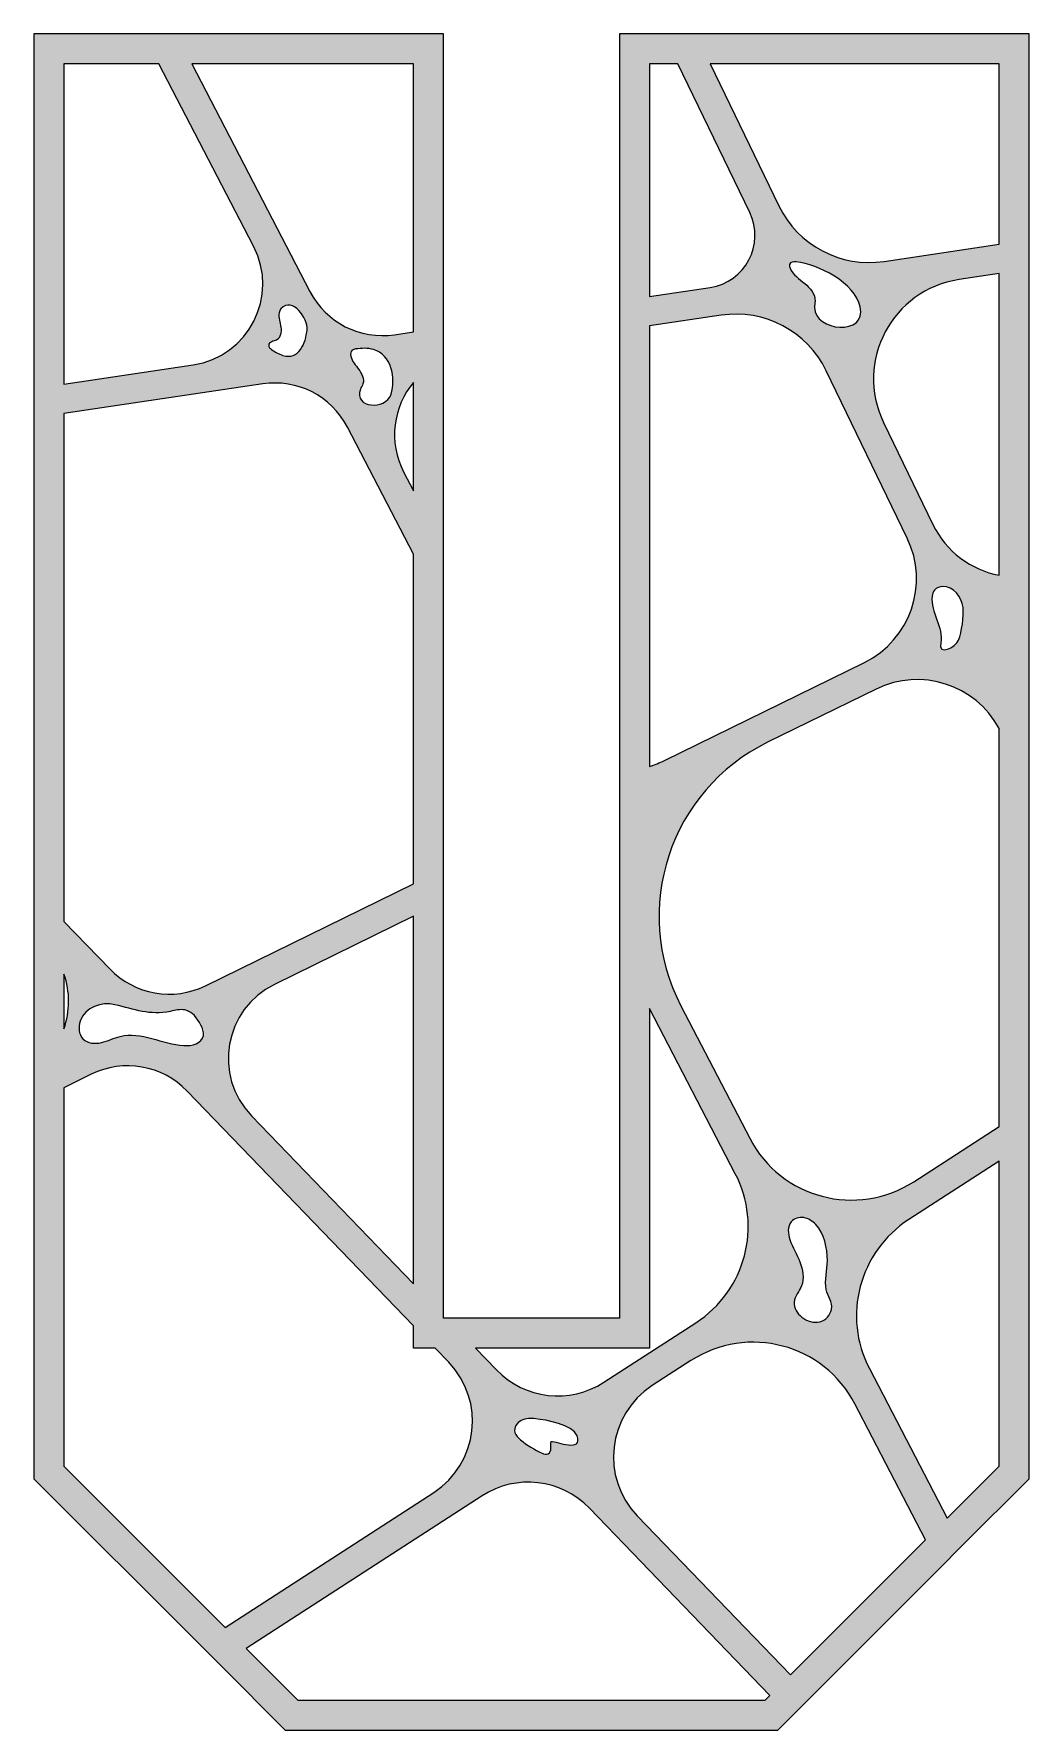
# Model space of a CAD drawing. Extents: x -1650 to 2650, y -4022 to 3022.
# Drawn here: x -1650 to -1389.8, y -2921.8 to -2478.2 of the extents above; entities that cross this region are included whole.
import ezdxf

# ---------------------------------------------------------------- set-up
doc = ezdxf.new("R2010")
doc.units = 0
doc.header["$MEASUREMENT"] = 0
doc.layers.add('Layer 1', color=7, linetype='Continuous')

msp = doc.modelspace()

# ---------------------------------------------------------------- hatches: boundary and pattern name
at = {"layer": 'Layer 1', "true_color": 0xffffff}
h = msp.add_hatch(color=7, dxfattribs=at)
h.dxf.hatch_style = 2
h.paths.add_polyline_path([(-1394.81, -2478.25), (-1476.97, -2478.25), (-1485.42, -2478.25), (-1496.91, -2478.25), (-1496.91, -2548.09), (-1496.91, -2555.78), (-1496.91, -2670.93), (-1496.91, -2677.6), (-1496.91, -2690.79), (-1496.91, -2717.97), (-1496.91, -2814.06), (-1542.1, -2814.06), (-1542.92, -2814.06), (-1542.92, -2813.21), (-1542.92, -2705.07), (-1542.92, -2696.59), (-1542.92, -2629.37), (-1542.92, -2612.88), (-1542.92, -2563.43), (-1542.92, -2554.98), (-1542.92, -2478.25), (-1612.85, -2478.25), (-1621.42, -2478.25), (-1650, -2478.25), (-1650, -2571.02), (-1650, -2578.72), (-1650, -2702.17), (-1650, -2713.13), (-1650, -2748.84), (-1650, -2757.64), (-1650, -2856.03), (-1606.74, -2899.3), (-1601.23, -2904.8), (-1584.29, -2921.75), (-1455.55, -2921.75), (-1452.76, -2918.96), (-1446.75, -2912.95), (-1413.11, -2879.31), (-1413.11, -2879.31), (-1407.46, -2873.66), (-1389.83, -2856.03), (-1389.83, -2767.9), (-1389.83, -2758.83), (-1389.83, -2676.03), (-1389.83, -2658.54), (-1389.83, -2634.75), (-1389.83, -2620.04), (-1389.83, -2539.74), (-1389.83, -2532.04), (-1389.83, -2491.07), (-1389.83, -2478.25)])
edge = h.paths.add_edge_path()
edge.add_spline(control_points=[(-1489.05, -2486.1), (-1489.05, -2486.1), (-1481.63, -2486.1), (-1481.63, -2486.1), (-1481.63, -2486.1), (-1462.87, -2524.92), (-1462.87, -2524.92), (-1458.82, -2533.28), (-1464.04, -2543.16), (-1473.22, -2544.54), (-1473.22, -2544.54), (-1489.05, -2546.91), (-1489.05, -2546.91), (-1489.05, -2546.91), (-1489.05, -2486.1), (-1489.05, -2486.1)], knot_values=[0, 0, 0, 0, 1, 1, 1, 2, 2, 2, 3, 3, 3, 4, 4, 4, 5, 5, 5, 5], degree=3, periodic=1)
edge = h.paths.add_edge_path()
edge.add_spline(control_points=[(-1489.05, -2554.61), (-1489.05, -2554.61), (-1470.35, -2551.81), (-1470.35, -2551.81), (-1458.99, -2550.1), (-1447.84, -2555.99), (-1442.85, -2566.33), (-1442.85, -2566.33), (-1421.68, -2610.12), (-1421.68, -2610.12), (-1415.86, -2622.17), (-1420.86, -2636.66), (-1432.87, -2642.57), (-1432.87, -2642.57), (-1485.15, -2668.22), (-1485.15, -2668.22), (-1486.43, -2668.85), (-1487.73, -2669.37), (-1489.05, -2669.77), (-1489.05, -2669.77), (-1489.05, -2554.61), (-1489.05, -2554.61)], knot_values=[0, 0, 0, 0, 1, 1, 1, 2, 2, 2, 3, 3, 3, 4, 4, 4, 5, 5, 5, 6, 6, 6, 7, 7, 7, 7], degree=3, periodic=1)
edge = h.paths.add_edge_path()
edge.add_spline(control_points=[(-1448.5, -2543.51), (-1449.93, -2542.32), (-1451.57, -2541.21), (-1452.32, -2539.51), (-1452.46, -2539.2), (-1452.57, -2538.84), (-1452.46, -2538.51), (-1452.24, -2537.87), (-1451.38, -2537.78), (-1450.7, -2537.85), (-1445.02, -2538.38), (-1435.36, -2543.39), (-1433.95, -2549.58), (-1432.19, -2557.29), (-1445.92, -2556.09), (-1445.93, -2549.75), (-1445.93, -2549.21), (-1445.79, -2548.68), (-1445.76, -2548.14), (-1445.69, -2546.28), (-1447.08, -2544.7), (-1448.5, -2543.51)], knot_values=[0, 0, 0, 0, 1, 1, 1, 2, 2, 2, 3, 3, 3, 4, 4, 4, 5, 5, 5, 6, 6, 6, 7, 7, 7, 7], degree=3, periodic=1)
edge = h.paths.add_edge_path()
edge.add_spline(control_points=[(-1489.05, -2821.92), (-1489.05, -2821.92), (-1489.05, -2733.1), (-1489.05, -2733.1), (-1489.05, -2733.1), (-1466.63, -2776.27), (-1466.63, -2776.27), (-1459.51, -2789.98), (-1463.97, -2806.84), (-1476.94, -2815.24), (-1476.94, -2815.24), (-1500.99, -2830.82), (-1500.99, -2830.82), (-1509.91, -2836.6), (-1521.67, -2835.25), (-1529.05, -2827.59), (-1529.05, -2827.59), (-1534.52, -2821.92), (-1534.52, -2821.92), (-1534.52, -2821.92), (-1489.05, -2821.92), (-1489.05, -2821.92)], knot_values=[0, 0, 0, 0, 1, 1, 1, 2, 2, 2, 3, 3, 3, 4, 4, 4, 5, 5, 5, 6, 6, 6, 7, 7, 7, 7], degree=3, periodic=1)
edge = h.paths.add_edge_path()
edge.add_spline(control_points=[(-1514.86, -2848), (-1514.85, -2848.6), (-1515.04, -2849.27), (-1515.58, -2849.53), (-1516.06, -2849.76), (-1516.63, -2849.56), (-1517.12, -2849.35), (-1519.15, -2848.46), (-1521.06, -2847.29), (-1522.76, -2845.88), (-1523.42, -2845.34), (-1524.06, -2844.73), (-1524.27, -2843.91), (-1524.59, -2842.67), (-1523.73, -2841.35), (-1522.58, -2840.78), (-1521.44, -2840.2), (-1520.08, -2840.21), (-1518.8, -2840.35), (-1516.2, -2840.63), (-1509.07, -2841.92), (-1508.02, -2844.79), (-1506.39, -2849.27), (-1513.32, -2846.18), (-1514.79, -2846.31), (-1514.95, -2846.9), (-1514.86, -2847.38), (-1514.86, -2848)], knot_values=[0, 0, 0, 0, 1, 1, 1, 2, 2, 2, 3, 3, 3, 4, 4, 4, 5, 5, 5, 6, 6, 6, 7, 7, 7, 8, 8, 8, 9, 9, 9, 9], degree=3, periodic=1)
edge = h.paths.add_edge_path()
edge.add_spline(control_points=[(-1550.78, -2805.06), (-1550.78, -2805.06), (-1593.13, -2761.14), (-1593.13, -2761.14), (-1603.3, -2750.6), (-1600.25, -2733.21), (-1587.11, -2726.76), (-1587.11, -2726.76), (-1550.78, -2708.93), (-1550.78, -2708.93), (-1550.78, -2708.93), (-1550.78, -2805.06), (-1550.78, -2805.06)], knot_values=[0, 0, 0, 0, 1, 1, 1, 2, 2, 2, 3, 3, 3, 4, 4, 4, 4], degree=3, periodic=1)
edge = h.paths.add_edge_path()
edge.add_spline(control_points=[(-1550.78, -2597.75), (-1550.78, -2597.75), (-1553.3, -2592.9), (-1553.3, -2592.9), (-1557.5, -2584.82), (-1555.99, -2575.67), (-1550.78, -2569.36), (-1550.78, -2569.36), (-1550.78, -2597.75), (-1550.78, -2597.75)], knot_values=[0, 0, 0, 0, 1, 1, 1, 2, 2, 2, 3, 3, 3, 3], degree=3, periodic=1)
edge = h.paths.add_edge_path()
edge.add_spline(control_points=[(-1550.78, -2486.1), (-1550.78, -2486.1), (-1550.78, -2556.16), (-1550.78, -2556.16), (-1550.78, -2556.16), (-1555.7, -2556.9), (-1555.7, -2556.9), (-1564.74, -2558.25), (-1573.65, -2553.71), (-1577.86, -2545.59), (-1577.86, -2545.59), (-1608.76, -2486.1), (-1608.76, -2486.1), (-1608.76, -2486.1), (-1550.78, -2486.1), (-1550.78, -2486.1)], knot_values=[0, 0, 0, 0, 1, 1, 1, 2, 2, 2, 3, 3, 3, 4, 4, 4, 5, 5, 5, 5], degree=3, periodic=1)
edge = h.paths.add_edge_path()
edge.add_spline(control_points=[(-1565.07, -2565.96), (-1565.89, -2564.87), (-1566.88, -2563.83), (-1567.15, -2562.5), (-1567.27, -2561.95), (-1567.22, -2561.29), (-1566.78, -2560.94), (-1566.53, -2560.75), (-1566.21, -2560.68), (-1565.9, -2560.63), (-1564.35, -2560.39), (-1562.73, -2560.35), (-1561.21, -2560.78), (-1556.59, -2562.06), (-1555.27, -2568.27), (-1556.64, -2572.46), (-1558.07, -2576.81), (-1566.5, -2576.03), (-1564.65, -2571.16), (-1564.47, -2570.66), (-1564.14, -2570.23), (-1563.98, -2569.74), (-1563.55, -2568.44), (-1564.25, -2567.06), (-1565.07, -2565.96)], knot_values=[0, 0, 0, 0, 1, 1, 1, 2, 2, 2, 3, 3, 3, 4, 4, 4, 5, 5, 5, 6, 6, 6, 7, 7, 7, 8, 8, 8, 8], degree=3, periodic=1)
edge = h.paths.add_edge_path()
edge.add_spline(control_points=[(-1585.46, -2554.93), (-1585.66, -2553.68), (-1586.13, -2552.44), (-1585.9, -2551.19), (-1585.83, -2550.8), (-1585.69, -2550.41), (-1585.42, -2550.12), (-1582.38, -2546.78), (-1578.33, -2552.77), (-1578.59, -2555.59), (-1578.92, -2559.08), (-1580.75, -2563.62), (-1584.91, -2562.31), (-1585.99, -2561.97), (-1587.02, -2561.43), (-1587.93, -2560.75), (-1588.28, -2560.48), (-1588.63, -2560.13), (-1588.63, -2559.7), (-1588.62, -2559.26), (-1588.23, -2558.92), (-1587.83, -2558.74), (-1587.43, -2558.57), (-1586.98, -2558.5), (-1586.6, -2558.3), (-1585.49, -2557.69), (-1585.26, -2556.18), (-1585.46, -2554.93)], knot_values=[0, 0, 0, 0, 1, 1, 1, 2, 2, 2, 3, 3, 3, 4, 4, 4, 5, 5, 5, 6, 6, 6, 7, 7, 7, 8, 8, 8, 9, 9, 9, 9], degree=3, periodic=1)
edge = h.paths.add_edge_path()
edge.add_spline(control_points=[(-1642.14, -2486.1), (-1642.14, -2486.1), (-1617.34, -2486.1), (-1617.34, -2486.1), (-1617.34, -2486.1), (-1592.58, -2533.76), (-1592.58, -2533.76), (-1585.82, -2546.79), (-1593.88, -2562.62), (-1608.41, -2564.79), (-1608.41, -2564.79), (-1642.14, -2569.85), (-1642.14, -2569.85), (-1642.14, -2569.85), (-1642.14, -2486.1), (-1642.14, -2486.1)], knot_values=[0, 0, 0, 0, 1, 1, 1, 2, 2, 2, 3, 3, 3, 4, 4, 4, 5, 5, 5, 5], degree=3, periodic=1)
edge = h.paths.add_edge_path()
edge.add_spline(control_points=[(-1642.14, -2577.54), (-1642.14, -2577.54), (-1590.19, -2569.76), (-1590.19, -2569.76), (-1581.14, -2568.41), (-1572.24, -2572.95), (-1568.02, -2581.06), (-1568.02, -2581.06), (-1550.78, -2614.25), (-1550.78, -2614.25), (-1550.78, -2614.25), (-1550.78, -2700.45), (-1550.78, -2700.45), (-1550.78, -2700.45), (-1605.12, -2727.12), (-1605.12, -2727.12), (-1613.54, -2731.26), (-1623.67, -2729.48), (-1630.18, -2722.72), (-1630.18, -2722.72), (-1642.14, -2710.32), (-1642.14, -2710.32), (-1642.14, -2710.32), (-1642.14, -2577.54), (-1642.14, -2577.54)], knot_values=[0, 0, 0, 0, 1, 1, 1, 2, 2, 2, 3, 3, 3, 4, 4, 4, 5, 5, 5, 6, 6, 6, 7, 7, 7, 8, 8, 8, 8], degree=3, periodic=1)
edge = h.paths.add_edge_path()
edge.add_spline(control_points=[(-1605.71, -2740.13), (-1606.07, -2742.2), (-1608.71, -2742.92), (-1610.8, -2742.77), (-1616.46, -2742.39), (-1621.98, -2739.03), (-1627.48, -2740.37), (-1629.15, -2740.77), (-1630.7, -2741.6), (-1632.37, -2741.99), (-1634.04, -2742.38), (-1636.01, -2742.25), (-1637.2, -2741.01), (-1638.33, -2739.82), (-1638.44, -2737.93), (-1637.89, -2736.39), (-1636.57, -2732.67), (-1632.34, -2731.26), (-1628.83, -2732.08), (-1623.7, -2733.28), (-1619.77, -2734.95), (-1614.32, -2733.83), (-1613.07, -2733.57), (-1611.79, -2733.2), (-1610.53, -2733.46), (-1608.59, -2733.86), (-1607.25, -2735.64), (-1606.35, -2737.42), (-1605.93, -2738.26), (-1605.55, -2739.19), (-1605.71, -2740.13)], knot_values=[0, 0, 0, 0, 1, 1, 1, 2, 2, 2, 3, 3, 3, 4, 4, 4, 5, 5, 5, 6, 6, 6, 7, 7, 7, 8, 8, 8, 9, 9, 9, 10, 10, 10, 10], degree=3, periodic=1)
edge = h.paths.add_edge_path()
edge.add_spline(control_points=[(-1642.14, -2724.09), (-1640.5, -2728.75), (-1640.56, -2733.8), (-1642.14, -2738.37), (-1642.14, -2738.37), (-1642.14, -2724.09), (-1642.14, -2724.09)], knot_values=[0, 0, 0, 0, 1, 1, 1, 2, 2, 2, 2], degree=3, periodic=1)
edge = h.paths.add_edge_path()
edge.add_spline(control_points=[(-1642.14, -2852.78), (-1642.14, -2852.78), (-1642.14, -2753.78), (-1642.14, -2753.78), (-1642.14, -2753.78), (-1635.01, -2750.28), (-1635.01, -2750.28), (-1626.59, -2746.14), (-1616.46, -2747.91), (-1609.95, -2754.67), (-1609.95, -2754.67), (-1550.78, -2816.02), (-1550.78, -2816.02), (-1550.78, -2816.02), (-1550.78, -2821.92), (-1550.78, -2821.92), (-1550.78, -2821.92), (-1545.08, -2821.92), (-1545.08, -2821.92), (-1545.08, -2821.92), (-1541.56, -2825.57), (-1541.56, -2825.57), (-1531.87, -2835.63), (-1533.76, -2852.03), (-1545.48, -2859.62), (-1545.48, -2859.62), (-1599.99, -2894.93), (-1599.99, -2894.93), (-1599.99, -2894.93), (-1642.14, -2852.78), (-1642.14, -2852.78)], knot_values=[0, 0, 0, 0, 1, 1, 1, 2, 2, 2, 3, 3, 3, 4, 4, 4, 5, 5, 5, 6, 6, 6, 7, 7, 7, 8, 8, 8, 9, 9, 9, 10, 10, 10, 10], degree=3, periodic=1)
edge = h.paths.add_edge_path()
edge.add_spline(control_points=[(-1458.8, -2913.9), (-1458.8, -2913.9), (-1581.03, -2913.9), (-1581.03, -2913.9), (-1581.03, -2913.9), (-1594.49, -2900.43), (-1594.49, -2900.43), (-1594.49, -2900.43), (-1532.83, -2860.5), (-1532.83, -2860.5), (-1523.91, -2854.73), (-1512.15, -2856.08), (-1504.78, -2863.73), (-1504.78, -2863.73), (-1457.58, -2912.67), (-1457.58, -2912.67), (-1457.58, -2912.67), (-1458.8, -2913.9), (-1458.8, -2913.9)], knot_values=[0, 0, 0, 0, 1, 1, 1, 2, 2, 2, 3, 3, 3, 4, 4, 4, 5, 5, 5, 6, 6, 6, 6], degree=3, periodic=1)
edge = h.paths.add_edge_path()
edge.add_spline(control_points=[(-1452.2, -2907.29), (-1452.2, -2907.29), (-1492.26, -2865.74), (-1492.26, -2865.74), (-1501.95, -2855.69), (-1500.07, -2839.28), (-1488.34, -2831.69), (-1488.34, -2831.69), (-1478.24, -2825.15), (-1478.24, -2825.15), (-1463.4, -2815.54), (-1443.5, -2820.8), (-1435.35, -2836.49), (-1435.35, -2836.49), (-1416.91, -2872), (-1416.91, -2872), (-1416.91, -2872), (-1452.2, -2907.29), (-1452.2, -2907.29)], knot_values=[0, 0, 0, 0, 1, 1, 1, 2, 2, 2, 3, 3, 3, 4, 4, 4, 5, 5, 5, 6, 6, 6, 6], degree=3, periodic=1)
edge = h.paths.add_edge_path()
edge.add_spline(control_points=[(-1442.9, -2806.56), (-1442.57, -2808.41), (-1441.08, -2809.73), (-1441.5, -2811.77), (-1441.81, -2813.29), (-1443.03, -2814.59), (-1444.53, -2814.99), (-1446.16, -2815.42), (-1447.94, -2814.83), (-1449.26, -2813.77), (-1450.46, -2812.82), (-1451.4, -2811.37), (-1451.25, -2809.85), (-1451.11, -2808.3), (-1449.91, -2807.07), (-1449.33, -2805.63), (-1448.54, -2803.64), (-1448.97, -2801.36), (-1449.75, -2799.36), (-1450.55, -2797.38), (-1451.69, -2795.53), (-1452.37, -2793.5), (-1452.87, -2791.96), (-1453.06, -2790.13), (-1452.03, -2788.88), (-1451.26, -2787.93), (-1449.93, -2787.56), (-1448.73, -2787.76), (-1447.53, -2787.96), (-1446.45, -2788.66), (-1445.61, -2789.54), (-1443.26, -2792), (-1442.64, -2795.63), (-1442.57, -2799.03), (-1442.53, -2801.46), (-1443.33, -2804.18), (-1442.9, -2806.56)], knot_values=[0, 0, 0, 0, 1, 1, 1, 2, 2, 2, 3, 3, 3, 4, 4, 4, 5, 5, 5, 6, 6, 6, 7, 7, 7, 8, 8, 8, 9, 9, 9, 10, 10, 10, 11, 11, 11, 12, 12, 12, 12], degree=3, periodic=1)
edge = h.paths.add_edge_path()
edge.add_spline(control_points=[(-1397.69, -2852.78), (-1397.69, -2852.78), (-1411.27, -2866.36), (-1411.27, -2866.36), (-1411.27, -2866.36), (-1431.58, -2827.23), (-1431.58, -2827.23), (-1438.7, -2813.53), (-1434.25, -2796.66), (-1421.28, -2788.26), (-1421.28, -2788.26), (-1397.69, -2772.98), (-1397.69, -2772.98), (-1397.69, -2772.98), (-1397.69, -2852.78), (-1397.69, -2852.78)], knot_values=[0, 0, 0, 0, 1, 1, 1, 2, 2, 2, 3, 3, 3, 4, 4, 4, 5, 5, 5, 5], degree=3, periodic=1)
edge = h.paths.add_edge_path()
edge.add_spline(control_points=[(-1419.98, -2778.36), (-1434.82, -2787.97), (-1454.71, -2782.7), (-1462.87, -2767.01), (-1462.87, -2767.01), (-1480.86, -2732.36), (-1480.86, -2732.36), (-1493.97, -2707.11), (-1483.75, -2676.02), (-1458.21, -2663.48), (-1458.21, -2663.48), (-1429.83, -2649.55), (-1429.83, -2649.55), (-1418.04, -2643.77), (-1403.86, -2648.39), (-1397.69, -2659.83), (-1397.69, -2659.83), (-1397.69, -2763.92), (-1397.69, -2763.92), (-1397.69, -2763.92), (-1419.98, -2778.36), (-1419.98, -2778.36)], knot_values=[0, 0, 0, 0, 1, 1, 1, 2, 2, 2, 3, 3, 3, 4, 4, 4, 5, 5, 5, 6, 6, 6, 7, 7, 7, 7], degree=3, periodic=1)
edge = h.paths.add_edge_path()
edge.add_spline(control_points=[(-1415.19, -2625.3), (-1415.11, -2624.72), (-1414.95, -2624.14), (-1414.59, -2623.69), (-1414.08, -2623.06), (-1413.23, -2622.77), (-1412.42, -2622.75), (-1409.62, -2622.68), (-1407.38, -2625.46), (-1407.09, -2628.25), (-1406.87, -2630.4), (-1407.42, -2634.7), (-1408.27, -2636.77), (-1409.04, -2638.64), (-1413.63, -2640.95), (-1412.94, -2637.49), (-1412.12, -2633.39), (-1415.71, -2629.44), (-1415.19, -2625.3)], knot_values=[0, 0, 0, 0, 1, 1, 1, 2, 2, 2, 3, 3, 3, 4, 4, 4, 5, 5, 5, 6, 6, 6, 6], degree=3, periodic=1)
edge = h.paths.add_edge_path()
edge.add_spline(control_points=[(-1397.69, -2619.8), (-1404.96, -2618.39), (-1411.51, -2613.69), (-1414.98, -2606.5), (-1414.98, -2606.5), (-1427.87, -2579.84), (-1427.87, -2579.84), (-1435.56, -2563.92), (-1425.62, -2545.1), (-1408.13, -2542.48), (-1408.13, -2542.48), (-1397.69, -2540.92), (-1397.69, -2540.92), (-1397.69, -2540.92), (-1397.69, -2619.8), (-1397.69, -2619.8)], knot_values=[0, 0, 0, 0, 1, 1, 1, 2, 2, 2, 3, 3, 3, 4, 4, 4, 5, 5, 5, 5], degree=3, periodic=1)
edge = h.paths.add_edge_path()
edge.add_spline(control_points=[(-1427.73, -2537.72), (-1439.09, -2539.43), (-1450.25, -2533.53), (-1455.25, -2523.19), (-1455.25, -2523.19), (-1473.17, -2486.1), (-1473.17, -2486.1), (-1473.17, -2486.1), (-1397.69, -2486.1), (-1397.69, -2486.1), (-1397.69, -2486.1), (-1397.69, -2533.22), (-1397.69, -2533.22), (-1397.69, -2533.22), (-1427.73, -2537.72), (-1427.73, -2537.72)], knot_values=[0, 0, 0, 0, 1, 1, 1, 2, 2, 2, 3, 3, 3, 4, 4, 4, 5, 5, 5, 5], degree=3, periodic=1)

# ---------------------------------------------------------------- linework, layer by layer
at = {"layer": 'Layer 1', "lineweight": 0}
msp.add_lwpolyline([(-1394.81, -2478.25), (-1476.97, -2478.25), (-1485.42, -2478.25), (-1496.91, -2478.25), (-1496.91, -2548.09), (-1496.91, -2555.78), (-1496.91, -2670.93), (-1496.91, -2677.6), (-1496.91, -2690.79), (-1496.91, -2717.97), (-1496.91, -2814.06), (-1542.1, -2814.06), (-1542.92, -2814.06), (-1542.92, -2813.21), (-1542.92, -2705.07), (-1542.92, -2696.59), (-1542.92, -2629.37), (-1542.92, -2612.88), (-1542.92, -2563.43), (-1542.92, -2554.98), (-1542.92, -2478.25), (-1612.85, -2478.25), (-1621.42, -2478.25), (-1650, -2478.25), (-1650, -2571.02), (-1650, -2578.72), (-1650, -2702.17), (-1650, -2713.13), (-1650, -2748.84), (-1650, -2757.64), (-1650, -2856.03), (-1606.74, -2899.3), (-1601.23, -2904.8), (-1584.29, -2921.75), (-1455.55, -2921.75), (-1452.76, -2918.96), (-1446.75, -2912.95), (-1413.11, -2879.31), (-1413.11, -2879.31), (-1407.46, -2873.66), (-1407.46, -2873.66), (-1389.83, -2856.03), (-1389.83, -2767.9), (-1389.83, -2758.83), (-1389.83, -2676.03), (-1389.83, -2658.54), (-1389.83, -2634.75), (-1389.83, -2620.04), (-1389.83, -2539.74), (-1389.83, -2532.04), (-1389.83, -2491.07), (-1389.83, -2478.25), (-1394.81, -2478.25)], dxfattribs=at)
for points, knots in [([(-1642.14, -2486.1), (-1642.14, -2486.1), (-1617.34, -2486.1), (-1617.34, -2486.1), (-1617.34, -2486.1), (-1592.58, -2533.76), (-1592.58, -2533.76), (-1585.82, -2546.79), (-1593.88, -2562.62), (-1608.41, -2564.79), (-1608.41, -2564.79), (-1642.14, -2569.85), (-1642.14, -2569.85), (-1642.14, -2569.85), (-1642.14, -2486.1), (-1642.14, -2486.1)], [0, 0, 0, 0, 1, 1, 1, 2, 2, 2, 3, 3, 3, 4, 4, 4, 5, 5, 5, 5]), ([(-1550.78, -2486.1), (-1550.78, -2486.1), (-1550.78, -2556.16), (-1550.78, -2556.16), (-1550.78, -2556.16), (-1555.7, -2556.9), (-1555.7, -2556.9), (-1564.74, -2558.25), (-1573.65, -2553.71), (-1577.86, -2545.59), (-1577.86, -2545.59), (-1608.76, -2486.1), (-1608.76, -2486.1), (-1608.76, -2486.1), (-1550.78, -2486.1), (-1550.78, -2486.1)], [0, 0, 0, 0, 1, 1, 1, 2, 2, 2, 3, 3, 3, 4, 4, 4, 5, 5, 5, 5]), ([(-1489.05, -2486.1), (-1489.05, -2486.1), (-1481.63, -2486.1), (-1481.63, -2486.1), (-1481.63, -2486.1), (-1462.87, -2524.92), (-1462.87, -2524.92), (-1458.82, -2533.28), (-1464.04, -2543.16), (-1473.22, -2544.54), (-1473.22, -2544.54), (-1489.05, -2546.91), (-1489.05, -2546.91), (-1489.05, -2546.91), (-1489.05, -2486.1), (-1489.05, -2486.1)], [0, 0, 0, 0, 1, 1, 1, 2, 2, 2, 3, 3, 3, 4, 4, 4, 5, 5, 5, 5]), ([(-1427.73, -2537.72), (-1439.09, -2539.43), (-1450.25, -2533.53), (-1455.25, -2523.19), (-1455.25, -2523.19), (-1473.17, -2486.1), (-1473.17, -2486.1), (-1473.17, -2486.1), (-1397.69, -2486.1), (-1397.69, -2486.1), (-1397.69, -2486.1), (-1397.69, -2533.22), (-1397.69, -2533.22), (-1397.69, -2533.22), (-1427.73, -2537.72), (-1427.73, -2537.72)], [0, 0, 0, 0, 1, 1, 1, 2, 2, 2, 3, 3, 3, 4, 4, 4, 5, 5, 5, 5]), ([(-1448.5, -2543.51), (-1449.93, -2542.32), (-1451.57, -2541.21), (-1452.32, -2539.51), (-1452.46, -2539.2), (-1452.57, -2538.84), (-1452.46, -2538.51), (-1452.24, -2537.87), (-1451.38, -2537.78), (-1450.7, -2537.85), (-1445.02, -2538.38), (-1435.36, -2543.39), (-1433.95, -2549.58), (-1432.19, -2557.29), (-1445.92, -2556.09), (-1445.93, -2549.75), (-1445.93, -2549.21), (-1445.79, -2548.68), (-1445.76, -2548.14), (-1445.69, -2546.28), (-1447.08, -2544.7), (-1448.5, -2543.51)], [0, 0, 0, 0, 1, 1, 1, 2, 2, 2, 3, 3, 3, 4, 4, 4, 5, 5, 5, 6, 6, 6, 7, 7, 7, 7]), ([(-1397.69, -2619.8), (-1404.96, -2618.39), (-1411.51, -2613.69), (-1414.98, -2606.5), (-1414.98, -2606.5), (-1427.87, -2579.84), (-1427.87, -2579.84), (-1435.56, -2563.92), (-1425.62, -2545.1), (-1408.13, -2542.48), (-1408.13, -2542.48), (-1397.69, -2540.92), (-1397.69, -2540.92), (-1397.69, -2540.92), (-1397.69, -2619.8), (-1397.69, -2619.8)], [0, 0, 0, 0, 1, 1, 1, 2, 2, 2, 3, 3, 3, 4, 4, 4, 5, 5, 5, 5]), ([(-1585.46, -2554.93), (-1585.66, -2553.68), (-1586.13, -2552.44), (-1585.9, -2551.19), (-1585.83, -2550.8), (-1585.69, -2550.41), (-1585.42, -2550.12), (-1582.38, -2546.78), (-1578.33, -2552.77), (-1578.59, -2555.59), (-1578.92, -2559.08), (-1580.75, -2563.62), (-1584.91, -2562.31), (-1585.99, -2561.97), (-1587.02, -2561.43), (-1587.93, -2560.75), (-1588.28, -2560.48), (-1588.63, -2560.13), (-1588.63, -2559.7), (-1588.62, -2559.26), (-1588.23, -2558.92), (-1587.83, -2558.74), (-1587.43, -2558.57), (-1586.98, -2558.5), (-1586.6, -2558.3), (-1585.49, -2557.69), (-1585.26, -2556.18), (-1585.46, -2554.93)], [0, 0, 0, 0, 1, 1, 1, 2, 2, 2, 3, 3, 3, 4, 4, 4, 5, 5, 5, 6, 6, 6, 7, 7, 7, 8, 8, 8, 9, 9, 9, 9]), ([(-1489.05, -2554.61), (-1489.05, -2554.61), (-1470.35, -2551.81), (-1470.35, -2551.81), (-1458.99, -2550.1), (-1447.84, -2555.99), (-1442.85, -2566.33), (-1442.85, -2566.33), (-1421.68, -2610.12), (-1421.68, -2610.12), (-1415.86, -2622.17), (-1420.86, -2636.66), (-1432.87, -2642.57), (-1432.87, -2642.57), (-1485.15, -2668.22), (-1485.15, -2668.22), (-1486.43, -2668.85), (-1487.73, -2669.37), (-1489.05, -2669.77), (-1489.05, -2669.77), (-1489.05, -2554.61), (-1489.05, -2554.61)], [0, 0, 0, 0, 1, 1, 1, 2, 2, 2, 3, 3, 3, 4, 4, 4, 5, 5, 5, 6, 6, 6, 7, 7, 7, 7]), ([(-1565.07, -2565.96), (-1565.89, -2564.87), (-1566.88, -2563.83), (-1567.15, -2562.5), (-1567.27, -2561.95), (-1567.22, -2561.29), (-1566.78, -2560.94), (-1566.53, -2560.75), (-1566.21, -2560.68), (-1565.9, -2560.63), (-1564.35, -2560.39), (-1562.73, -2560.35), (-1561.21, -2560.78), (-1556.59, -2562.06), (-1555.27, -2568.27), (-1556.64, -2572.46), (-1558.07, -2576.81), (-1566.5, -2576.03), (-1564.65, -2571.16), (-1564.47, -2570.66), (-1564.14, -2570.23), (-1563.98, -2569.74), (-1563.55, -2568.44), (-1564.25, -2567.06), (-1565.07, -2565.96)], [0, 0, 0, 0, 1, 1, 1, 2, 2, 2, 3, 3, 3, 4, 4, 4, 5, 5, 5, 6, 6, 6, 7, 7, 7, 8, 8, 8, 8]), ([(-1642.14, -2577.54), (-1642.14, -2577.54), (-1590.19, -2569.76), (-1590.19, -2569.76), (-1581.14, -2568.41), (-1572.24, -2572.95), (-1568.02, -2581.06), (-1568.02, -2581.06), (-1550.78, -2614.25), (-1550.78, -2614.25), (-1550.78, -2614.25), (-1550.78, -2700.45), (-1550.78, -2700.45), (-1550.78, -2700.45), (-1605.12, -2727.12), (-1605.12, -2727.12), (-1613.54, -2731.26), (-1623.67, -2729.48), (-1630.18, -2722.72), (-1630.18, -2722.72), (-1642.14, -2710.32), (-1642.14, -2710.32), (-1642.14, -2710.32), (-1642.14, -2577.54), (-1642.14, -2577.54)], [0, 0, 0, 0, 1, 1, 1, 2, 2, 2, 3, 3, 3, 4, 4, 4, 5, 5, 5, 6, 6, 6, 7, 7, 7, 8, 8, 8, 8]), ([(-1550.78, -2597.75), (-1550.78, -2597.75), (-1553.3, -2592.9), (-1553.3, -2592.9), (-1557.5, -2584.82), (-1555.99, -2575.67), (-1550.78, -2569.36), (-1550.78, -2569.36), (-1550.78, -2597.75), (-1550.78, -2597.75)], [0, 0, 0, 0, 1, 1, 1, 2, 2, 2, 3, 3, 3, 3]), ([(-1415.19, -2625.3), (-1415.11, -2624.72), (-1414.95, -2624.14), (-1414.59, -2623.69), (-1414.08, -2623.06), (-1413.23, -2622.77), (-1412.42, -2622.75), (-1409.62, -2622.68), (-1407.38, -2625.46), (-1407.09, -2628.25), (-1406.87, -2630.4), (-1407.42, -2634.7), (-1408.27, -2636.77), (-1409.04, -2638.64), (-1413.63, -2640.95), (-1412.94, -2637.49), (-1412.12, -2633.39), (-1415.71, -2629.44), (-1415.19, -2625.3)], [0, 0, 0, 0, 1, 1, 1, 2, 2, 2, 3, 3, 3, 4, 4, 4, 5, 5, 5, 6, 6, 6, 6]), ([(-1419.98, -2778.36), (-1434.82, -2787.97), (-1454.71, -2782.7), (-1462.87, -2767.01), (-1462.87, -2767.01), (-1480.86, -2732.36), (-1480.86, -2732.36), (-1493.97, -2707.11), (-1483.75, -2676.02), (-1458.21, -2663.48), (-1458.21, -2663.48), (-1429.83, -2649.55), (-1429.83, -2649.55), (-1418.04, -2643.77), (-1403.86, -2648.39), (-1397.69, -2659.83), (-1397.69, -2659.83), (-1397.69, -2763.92), (-1397.69, -2763.92), (-1397.69, -2763.92), (-1419.98, -2778.36), (-1419.98, -2778.36)], [0, 0, 0, 0, 1, 1, 1, 2, 2, 2, 3, 3, 3, 4, 4, 4, 5, 5, 5, 6, 6, 6, 7, 7, 7, 7]), ([(-1550.78, -2805.06), (-1550.78, -2805.06), (-1593.13, -2761.14), (-1593.13, -2761.14), (-1603.3, -2750.6), (-1600.25, -2733.21), (-1587.11, -2726.76), (-1587.11, -2726.76), (-1550.78, -2708.93), (-1550.78, -2708.93), (-1550.78, -2708.93), (-1550.78, -2805.06), (-1550.78, -2805.06)], [0, 0, 0, 0, 1, 1, 1, 2, 2, 2, 3, 3, 3, 4, 4, 4, 4]), ([(-1642.14, -2724.09), (-1640.5, -2728.75), (-1640.56, -2733.8), (-1642.14, -2738.37), (-1642.14, -2738.37), (-1642.14, -2724.09), (-1642.14, -2724.09)], [0, 0, 0, 0, 1, 1, 1, 2, 2, 2, 2]), ([(-1605.71, -2740.13), (-1606.07, -2742.2), (-1608.71, -2742.92), (-1610.8, -2742.77), (-1616.46, -2742.39), (-1621.98, -2739.03), (-1627.48, -2740.37), (-1629.15, -2740.77), (-1630.7, -2741.6), (-1632.37, -2741.99), (-1634.04, -2742.38), (-1636.01, -2742.25), (-1637.2, -2741.01), (-1638.33, -2739.82), (-1638.44, -2737.93), (-1637.89, -2736.39), (-1636.57, -2732.67), (-1632.34, -2731.26), (-1628.83, -2732.08), (-1623.7, -2733.28), (-1619.77, -2734.95), (-1614.32, -2733.83), (-1613.07, -2733.57), (-1611.79, -2733.2), (-1610.53, -2733.46), (-1608.59, -2733.86), (-1607.25, -2735.64), (-1606.35, -2737.42), (-1605.93, -2738.26), (-1605.55, -2739.19), (-1605.71, -2740.13)], [0, 0, 0, 0, 1, 1, 1, 2, 2, 2, 3, 3, 3, 4, 4, 4, 5, 5, 5, 6, 6, 6, 7, 7, 7, 8, 8, 8, 9, 9, 9, 10, 10, 10, 10]), ([(-1489.05, -2821.92), (-1489.05, -2821.92), (-1489.05, -2733.1), (-1489.05, -2733.1), (-1489.05, -2733.1), (-1466.63, -2776.27), (-1466.63, -2776.27), (-1459.51, -2789.98), (-1463.97, -2806.84), (-1476.94, -2815.24), (-1476.94, -2815.24), (-1500.99, -2830.82), (-1500.99, -2830.82), (-1509.91, -2836.6), (-1521.67, -2835.25), (-1529.05, -2827.59), (-1529.05, -2827.59), (-1534.52, -2821.92), (-1534.52, -2821.92), (-1534.52, -2821.92), (-1489.05, -2821.92), (-1489.05, -2821.92)], [0, 0, 0, 0, 1, 1, 1, 2, 2, 2, 3, 3, 3, 4, 4, 4, 5, 5, 5, 6, 6, 6, 7, 7, 7, 7]), ([(-1642.14, -2852.78), (-1642.14, -2852.78), (-1642.14, -2753.78), (-1642.14, -2753.78), (-1642.14, -2753.78), (-1635.01, -2750.28), (-1635.01, -2750.28), (-1626.59, -2746.14), (-1616.46, -2747.91), (-1609.95, -2754.67), (-1609.95, -2754.67), (-1550.78, -2816.02), (-1550.78, -2816.02), (-1550.78, -2816.02), (-1550.78, -2821.92), (-1550.78, -2821.92), (-1550.78, -2821.92), (-1545.08, -2821.92), (-1545.08, -2821.92), (-1545.08, -2821.92), (-1541.56, -2825.57), (-1541.56, -2825.57), (-1531.87, -2835.63), (-1533.76, -2852.03), (-1545.48, -2859.62), (-1545.48, -2859.62), (-1599.99, -2894.93), (-1599.99, -2894.93), (-1599.99, -2894.93), (-1642.14, -2852.78), (-1642.14, -2852.78)], [0, 0, 0, 0, 1, 1, 1, 2, 2, 2, 3, 3, 3, 4, 4, 4, 5, 5, 5, 6, 6, 6, 7, 7, 7, 8, 8, 8, 9, 9, 9, 10, 10, 10, 10]), ([(-1397.69, -2852.78), (-1397.69, -2852.78), (-1411.27, -2866.36), (-1411.27, -2866.36), (-1411.27, -2866.36), (-1431.58, -2827.23), (-1431.58, -2827.23), (-1438.7, -2813.53), (-1434.25, -2796.66), (-1421.28, -2788.26), (-1421.28, -2788.26), (-1397.69, -2772.98), (-1397.69, -2772.98), (-1397.69, -2772.98), (-1397.69, -2852.78), (-1397.69, -2852.78)], [0, 0, 0, 0, 1, 1, 1, 2, 2, 2, 3, 3, 3, 4, 4, 4, 5, 5, 5, 5]), ([(-1442.9, -2806.56), (-1442.57, -2808.41), (-1441.08, -2809.73), (-1441.5, -2811.77), (-1441.81, -2813.29), (-1443.03, -2814.59), (-1444.53, -2814.99), (-1446.16, -2815.42), (-1447.94, -2814.83), (-1449.26, -2813.77), (-1450.46, -2812.82), (-1451.4, -2811.37), (-1451.25, -2809.85), (-1451.11, -2808.3), (-1449.91, -2807.07), (-1449.33, -2805.63), (-1448.54, -2803.64), (-1448.97, -2801.36), (-1449.75, -2799.36), (-1450.55, -2797.38), (-1451.69, -2795.53), (-1452.37, -2793.5), (-1452.87, -2791.96), (-1453.06, -2790.13), (-1452.03, -2788.88), (-1451.26, -2787.93), (-1449.93, -2787.56), (-1448.73, -2787.76), (-1447.53, -2787.96), (-1446.45, -2788.66), (-1445.61, -2789.54), (-1443.26, -2792), (-1442.64, -2795.63), (-1442.57, -2799.03), (-1442.53, -2801.46), (-1443.33, -2804.18), (-1442.9, -2806.56)], [0, 0, 0, 0, 1, 1, 1, 2, 2, 2, 3, 3, 3, 4, 4, 4, 5, 5, 5, 6, 6, 6, 7, 7, 7, 8, 8, 8, 9, 9, 9, 10, 10, 10, 11, 11, 11, 12, 12, 12, 12]), ([(-1452.2, -2907.29), (-1452.2, -2907.29), (-1492.26, -2865.74), (-1492.26, -2865.74), (-1501.95, -2855.69), (-1500.07, -2839.28), (-1488.34, -2831.69), (-1488.34, -2831.69), (-1478.24, -2825.15), (-1478.24, -2825.15), (-1463.4, -2815.54), (-1443.5, -2820.8), (-1435.35, -2836.49), (-1435.35, -2836.49), (-1416.91, -2872), (-1416.91, -2872), (-1416.91, -2872), (-1452.2, -2907.29), (-1452.2, -2907.29)], [0, 0, 0, 0, 1, 1, 1, 2, 2, 2, 3, 3, 3, 4, 4, 4, 5, 5, 5, 6, 6, 6, 6]), ([(-1514.86, -2848), (-1514.85, -2848.6), (-1515.04, -2849.27), (-1515.58, -2849.53), (-1516.06, -2849.76), (-1516.63, -2849.56), (-1517.12, -2849.35), (-1519.15, -2848.46), (-1521.06, -2847.29), (-1522.76, -2845.88), (-1523.42, -2845.34), (-1524.06, -2844.73), (-1524.27, -2843.91), (-1524.59, -2842.67), (-1523.73, -2841.35), (-1522.58, -2840.78), (-1521.44, -2840.2), (-1520.08, -2840.21), (-1518.8, -2840.35), (-1516.2, -2840.63), (-1509.07, -2841.92), (-1508.02, -2844.79), (-1506.39, -2849.27), (-1513.32, -2846.18), (-1514.79, -2846.31), (-1514.95, -2846.9), (-1514.86, -2847.38), (-1514.86, -2848)], [0, 0, 0, 0, 1, 1, 1, 2, 2, 2, 3, 3, 3, 4, 4, 4, 5, 5, 5, 6, 6, 6, 7, 7, 7, 8, 8, 8, 9, 9, 9, 9]), ([(-1458.8, -2913.9), (-1458.8, -2913.9), (-1581.03, -2913.9), (-1581.03, -2913.9), (-1581.03, -2913.9), (-1594.49, -2900.43), (-1594.49, -2900.43), (-1594.49, -2900.43), (-1532.83, -2860.5), (-1532.83, -2860.5), (-1523.91, -2854.73), (-1512.15, -2856.08), (-1504.78, -2863.73), (-1504.78, -2863.73), (-1457.58, -2912.67), (-1457.58, -2912.67), (-1457.58, -2912.67), (-1458.8, -2913.9), (-1458.8, -2913.9)], [0, 0, 0, 0, 1, 1, 1, 2, 2, 2, 3, 3, 3, 4, 4, 4, 5, 5, 5, 6, 6, 6, 6])]:
    msp.add_open_spline(points, degree=3, knots=knots, dxfattribs=at)

doc.saveas('drawing.dxf')
